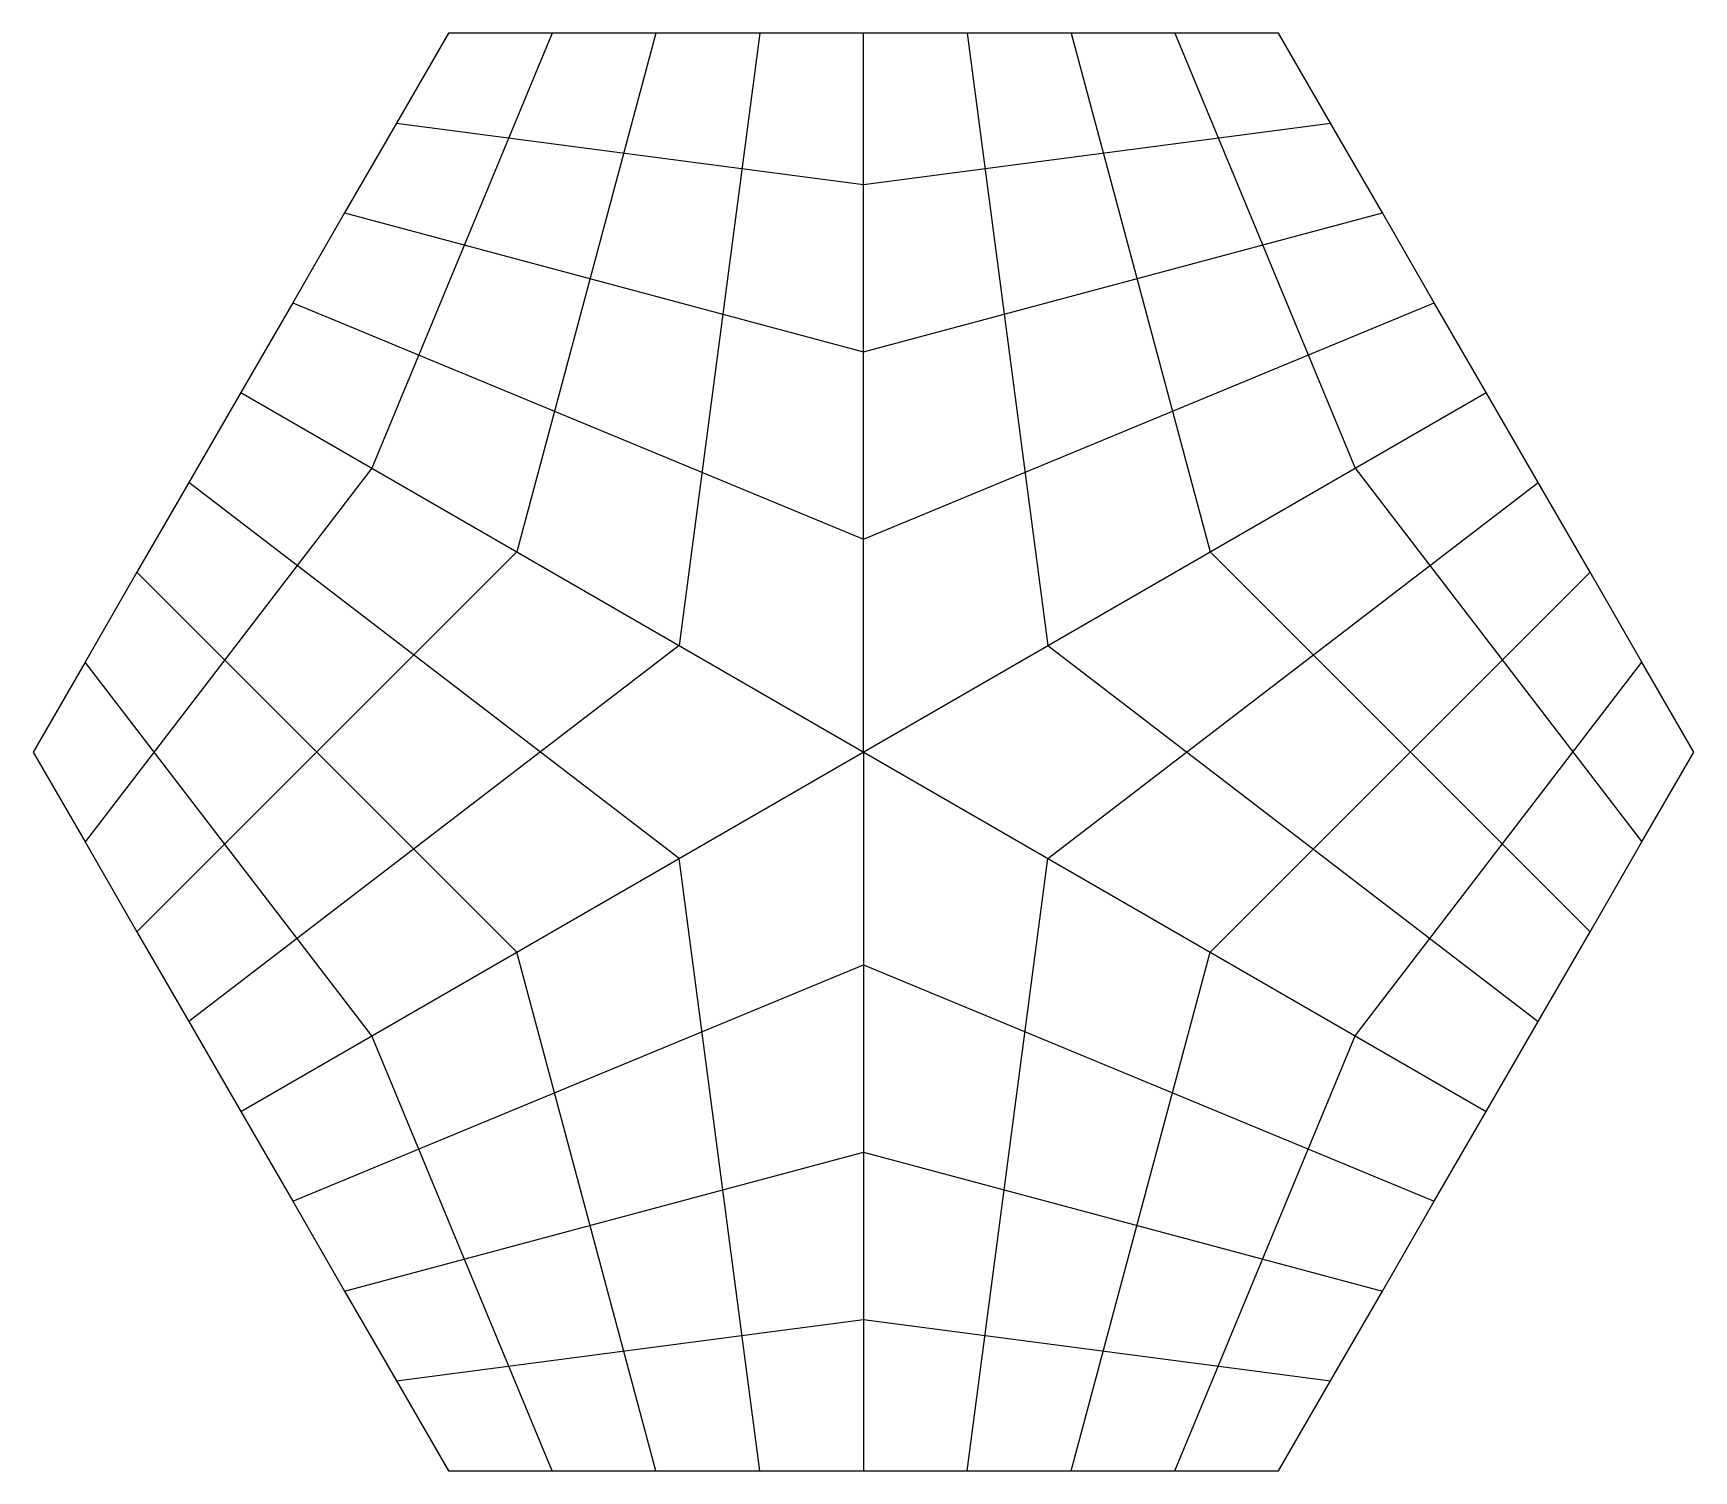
# Model space of a CAD drawing. Header units: millimetres. Extents: x -8 to 8, y -6.9 to 6.9.
import ezdxf

# ---------------------------------------------------------------- set-up
doc = ezdxf.new("R2010")
doc.units = ezdxf.units.MM
doc.layers.get('0').update_dxf_attribs({"linetype": 'CONTINUOUS'})

msp = doc.modelspace()

# ---------------------------------------------------------------- linework, layer by layer
for p, q in [((-3, 6.928), (-4.737, 2.735)), ((-4, 6.928), (-4.5, 6.062)), ((-3, 6.928), (-4, 6.928)), ((-2, 6.928), (-3.34, 1.928)), ((-2, 6.928), (-3, 6.928)), ((-1, 6.928), (-2, 6.928)), ((-1, 6.928), (-1.777, 1.026)), ((0, 6.928), (-1, 6.928)), ((1, 6.928), (0, 6.928)), ((0, 0), (0, 6.928)), ((2, 6.928), (1, 6.928)), ((1, 6.928), (1.777, 1.026)), ((3, 6.928), (2, 6.928)), ((2, 6.928), (3.34, 1.928)), ((4, 6.928), (3, 6.928)), ((3, 6.928), (4.737, 2.735)), ((4.5, 6.062), (4, 6.928)), ((-4.5, 6.062), (-5, 5.196)), ((-4.5, 6.062), (0, 5.47)), ((0, 5.47), (4.5, 6.062)), ((5, 5.196), (4.5, 6.062)), ((-5, 5.196), (-5.5, 4.33)), ((-5, 5.196), (0, 3.856)), ((0, 3.856), (5, 5.196)), ((5.5, 4.33), (5, 5.196)), ((-5.5, 4.33), (-6, 3.464)), ((-5.5, 4.33), (0, 2.052)), ((0, 2.052), (5.5, 4.33)), ((6, 3.464), (5.5, 4.33)), ((-6, 3.464), (-6.5, 2.598)), ((-6, 3.464), (6, -3.464)), ((-6, -3.464), (6, 3.464)), ((6.5, 2.598), (6, 3.464)), ((-4.737, 2.735), (-7.5, -0.866)), ((4.737, 2.735), (7.5, -0.866)), ((-6.5, 2.598), (-7, 1.732)), ((-1.777, -1.026), (-6.5, 2.598)), ((1.777, -1.026), (6.5, 2.598)), ((7, 1.732), (6.5, 2.598)), ((-3.34, 1.928), (-7, -1.732)), ((3.34, 1.928), (7, -1.732)), ((-7, 1.732), (-7.5, 0.866)), ((-3.34, -1.928), (-7, 1.732)), ((3.34, -1.928), (7, 1.732)), ((7.5, 0.866), (7, 1.732)), ((-1.777, 1.026), (-6.5, -2.598)), ((1.777, 1.026), (6.5, -2.598)), ((-7.5, 0.866), (-8, 0)), ((-4.737, -2.735), (-7.5, 0.866)), ((4.737, -2.735), (7.5, 0.866)), ((8, 0), (7.5, 0.866)), ((-8, 0), (-7.5, -0.866)), ((0, 0), (0, -6.928)), ((7.5, -0.866), (8, 0)), ((-7.5, -0.866), (-7, -1.732)), ((7, -1.732), (7.5, -0.866)), ((-1, -6.928), (-1.777, -1.026)), ((1, -6.928), (1.777, -1.026)), ((-7, -1.732), (-6.5, -2.598)), ((6.5, -2.598), (7, -1.732)), ((-5.5, -4.33), (0, -2.052)), ((-2, -6.928), (-3.34, -1.928)), ((0, -2.052), (5.5, -4.33)), ((2, -6.928), (3.34, -1.928)), ((-6.5, -2.598), (-6, -3.464)), ((6, -3.464), (6.5, -2.598)), ((-3, -6.928), (-4.737, -2.735)), ((3, -6.928), (4.737, -2.735)), ((-6, -3.464), (-5.5, -4.33)), ((5.5, -4.33), (6, -3.464)), ((-5, -5.196), (0, -3.856)), ((0, -3.856), (5, -5.196)), ((-5.5, -4.33), (-5, -5.196)), ((5, -5.196), (5.5, -4.33)), ((-5, -5.196), (-4.5, -6.062)), ((4.5, -6.062), (5, -5.196)), ((-4.5, -6.062), (0, -5.47)), ((0, -5.47), (4.5, -6.062)), ((-4.5, -6.062), (-4, -6.928)), ((4, -6.928), (4.5, -6.062)), ((-4, -6.928), (-3, -6.928)), ((-3, -6.928), (-2, -6.928)), ((-2, -6.928), (-1, -6.928)), ((-1, -6.928), (0, -6.928)), ((0, -6.928), (1, -6.928)), ((1, -6.928), (2, -6.928)), ((2, -6.928), (3, -6.928)), ((3, -6.928), (4, -6.928))]:
    msp.add_line(p, q)

doc.saveas('drawing.dxf')
